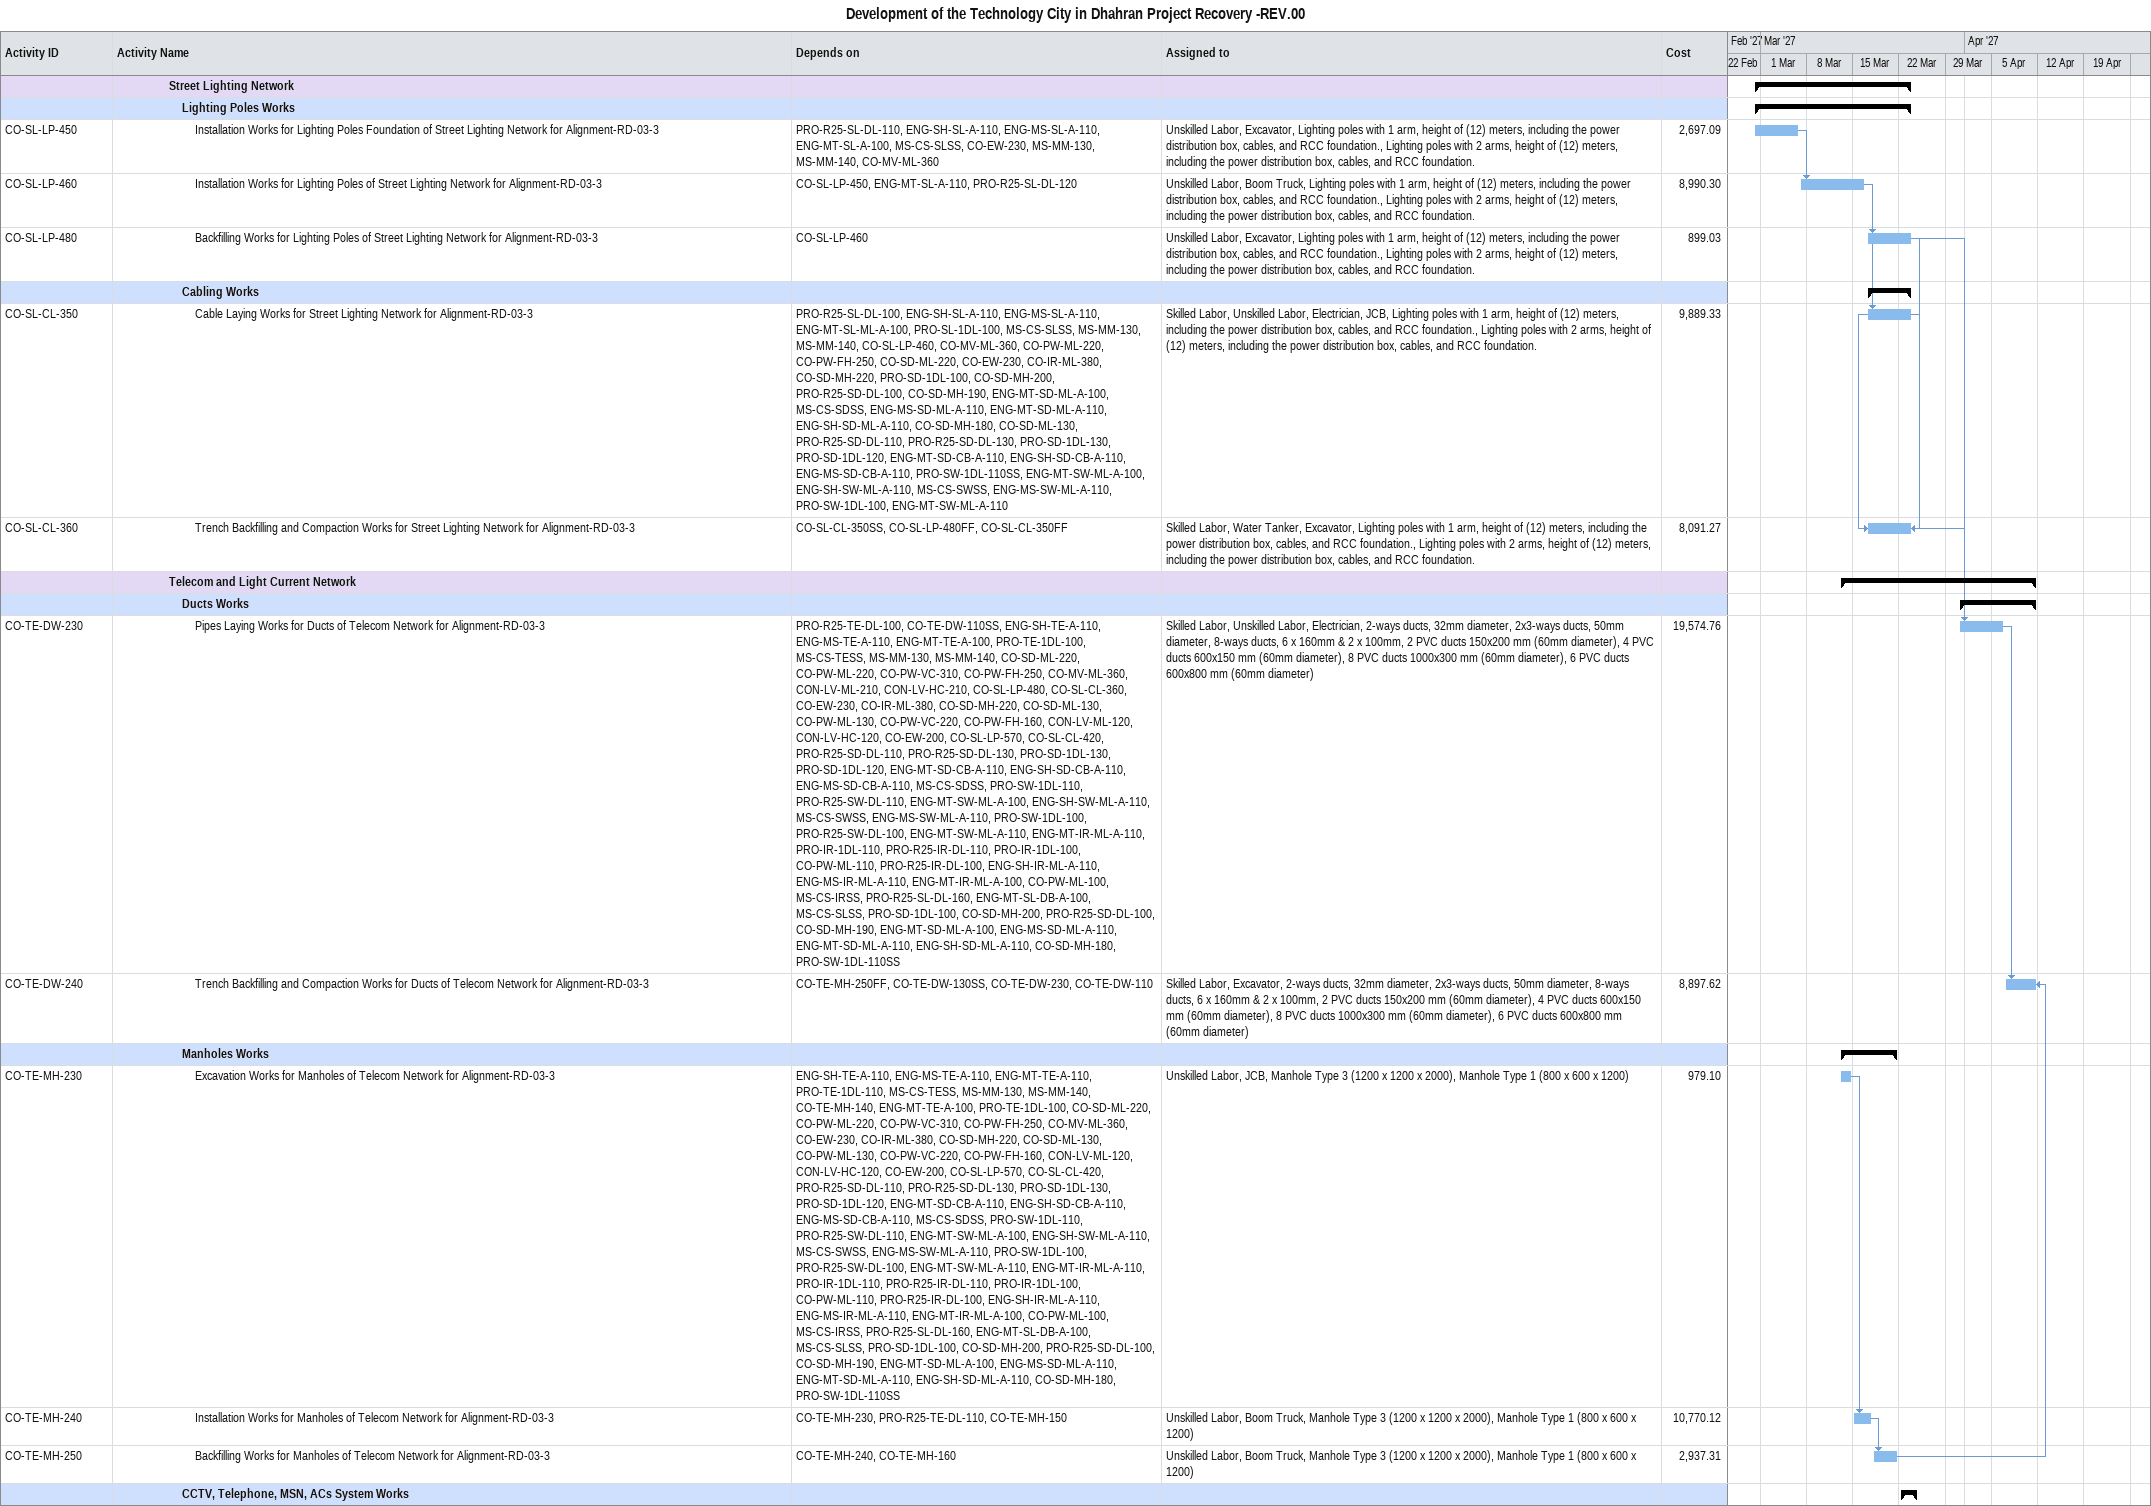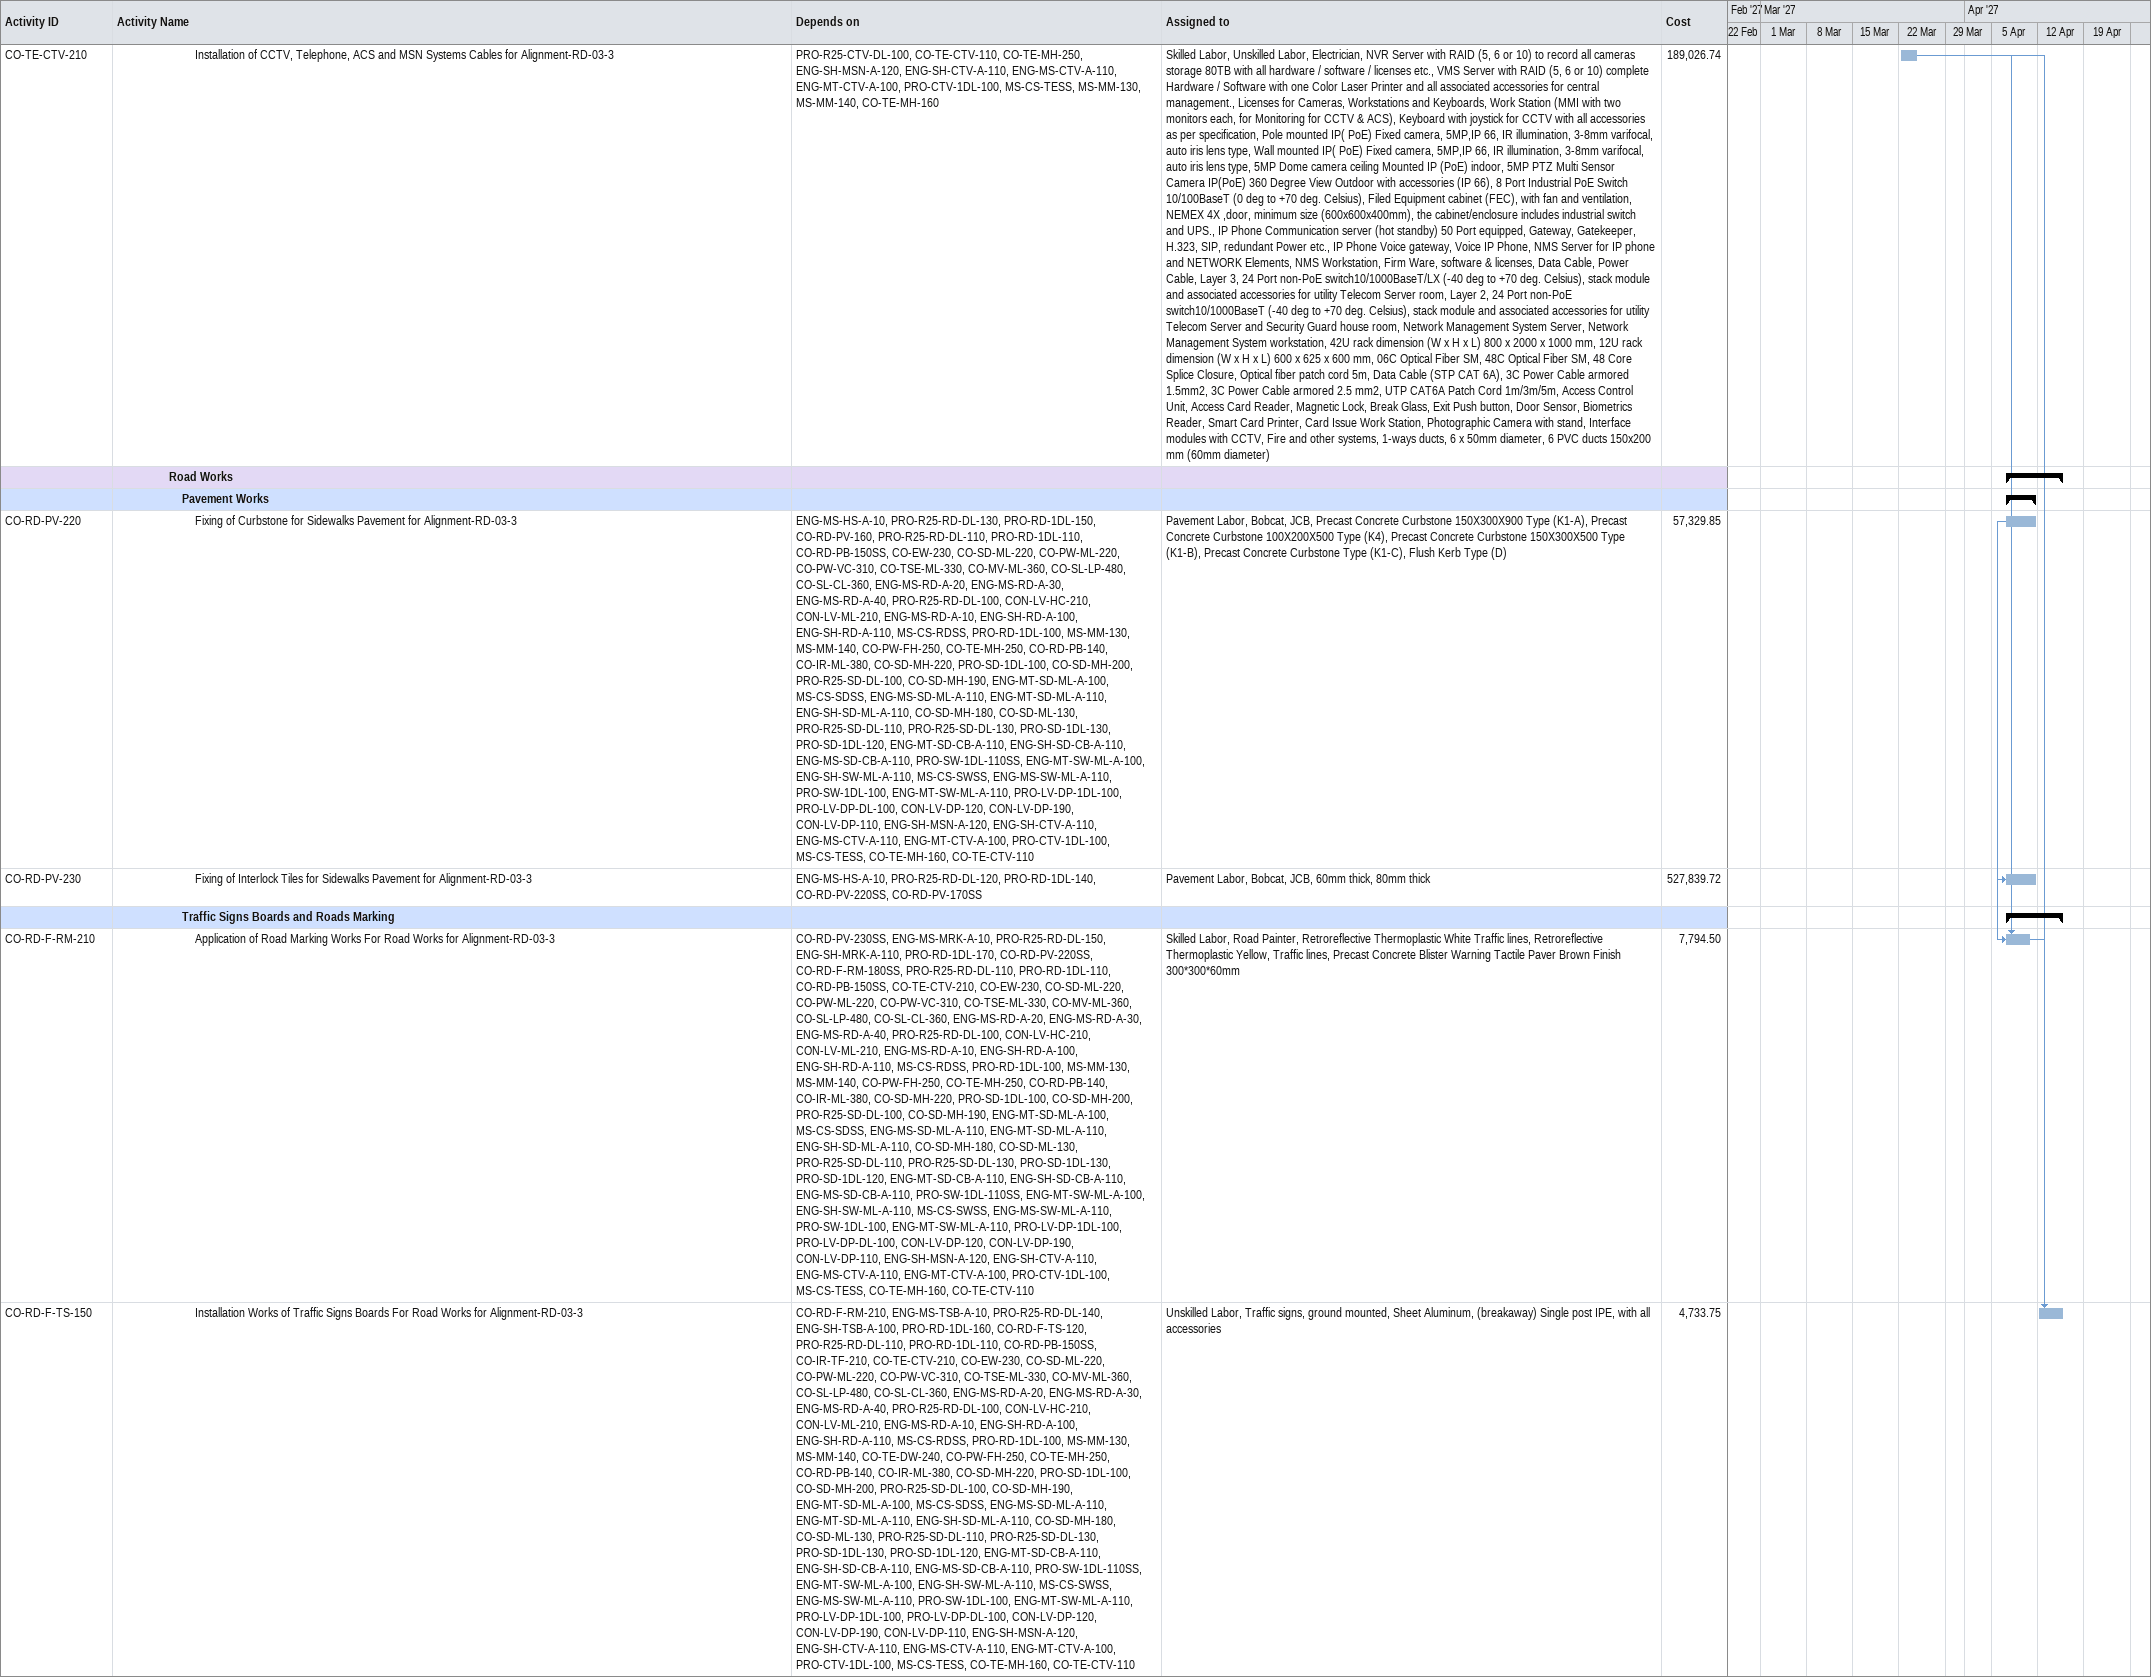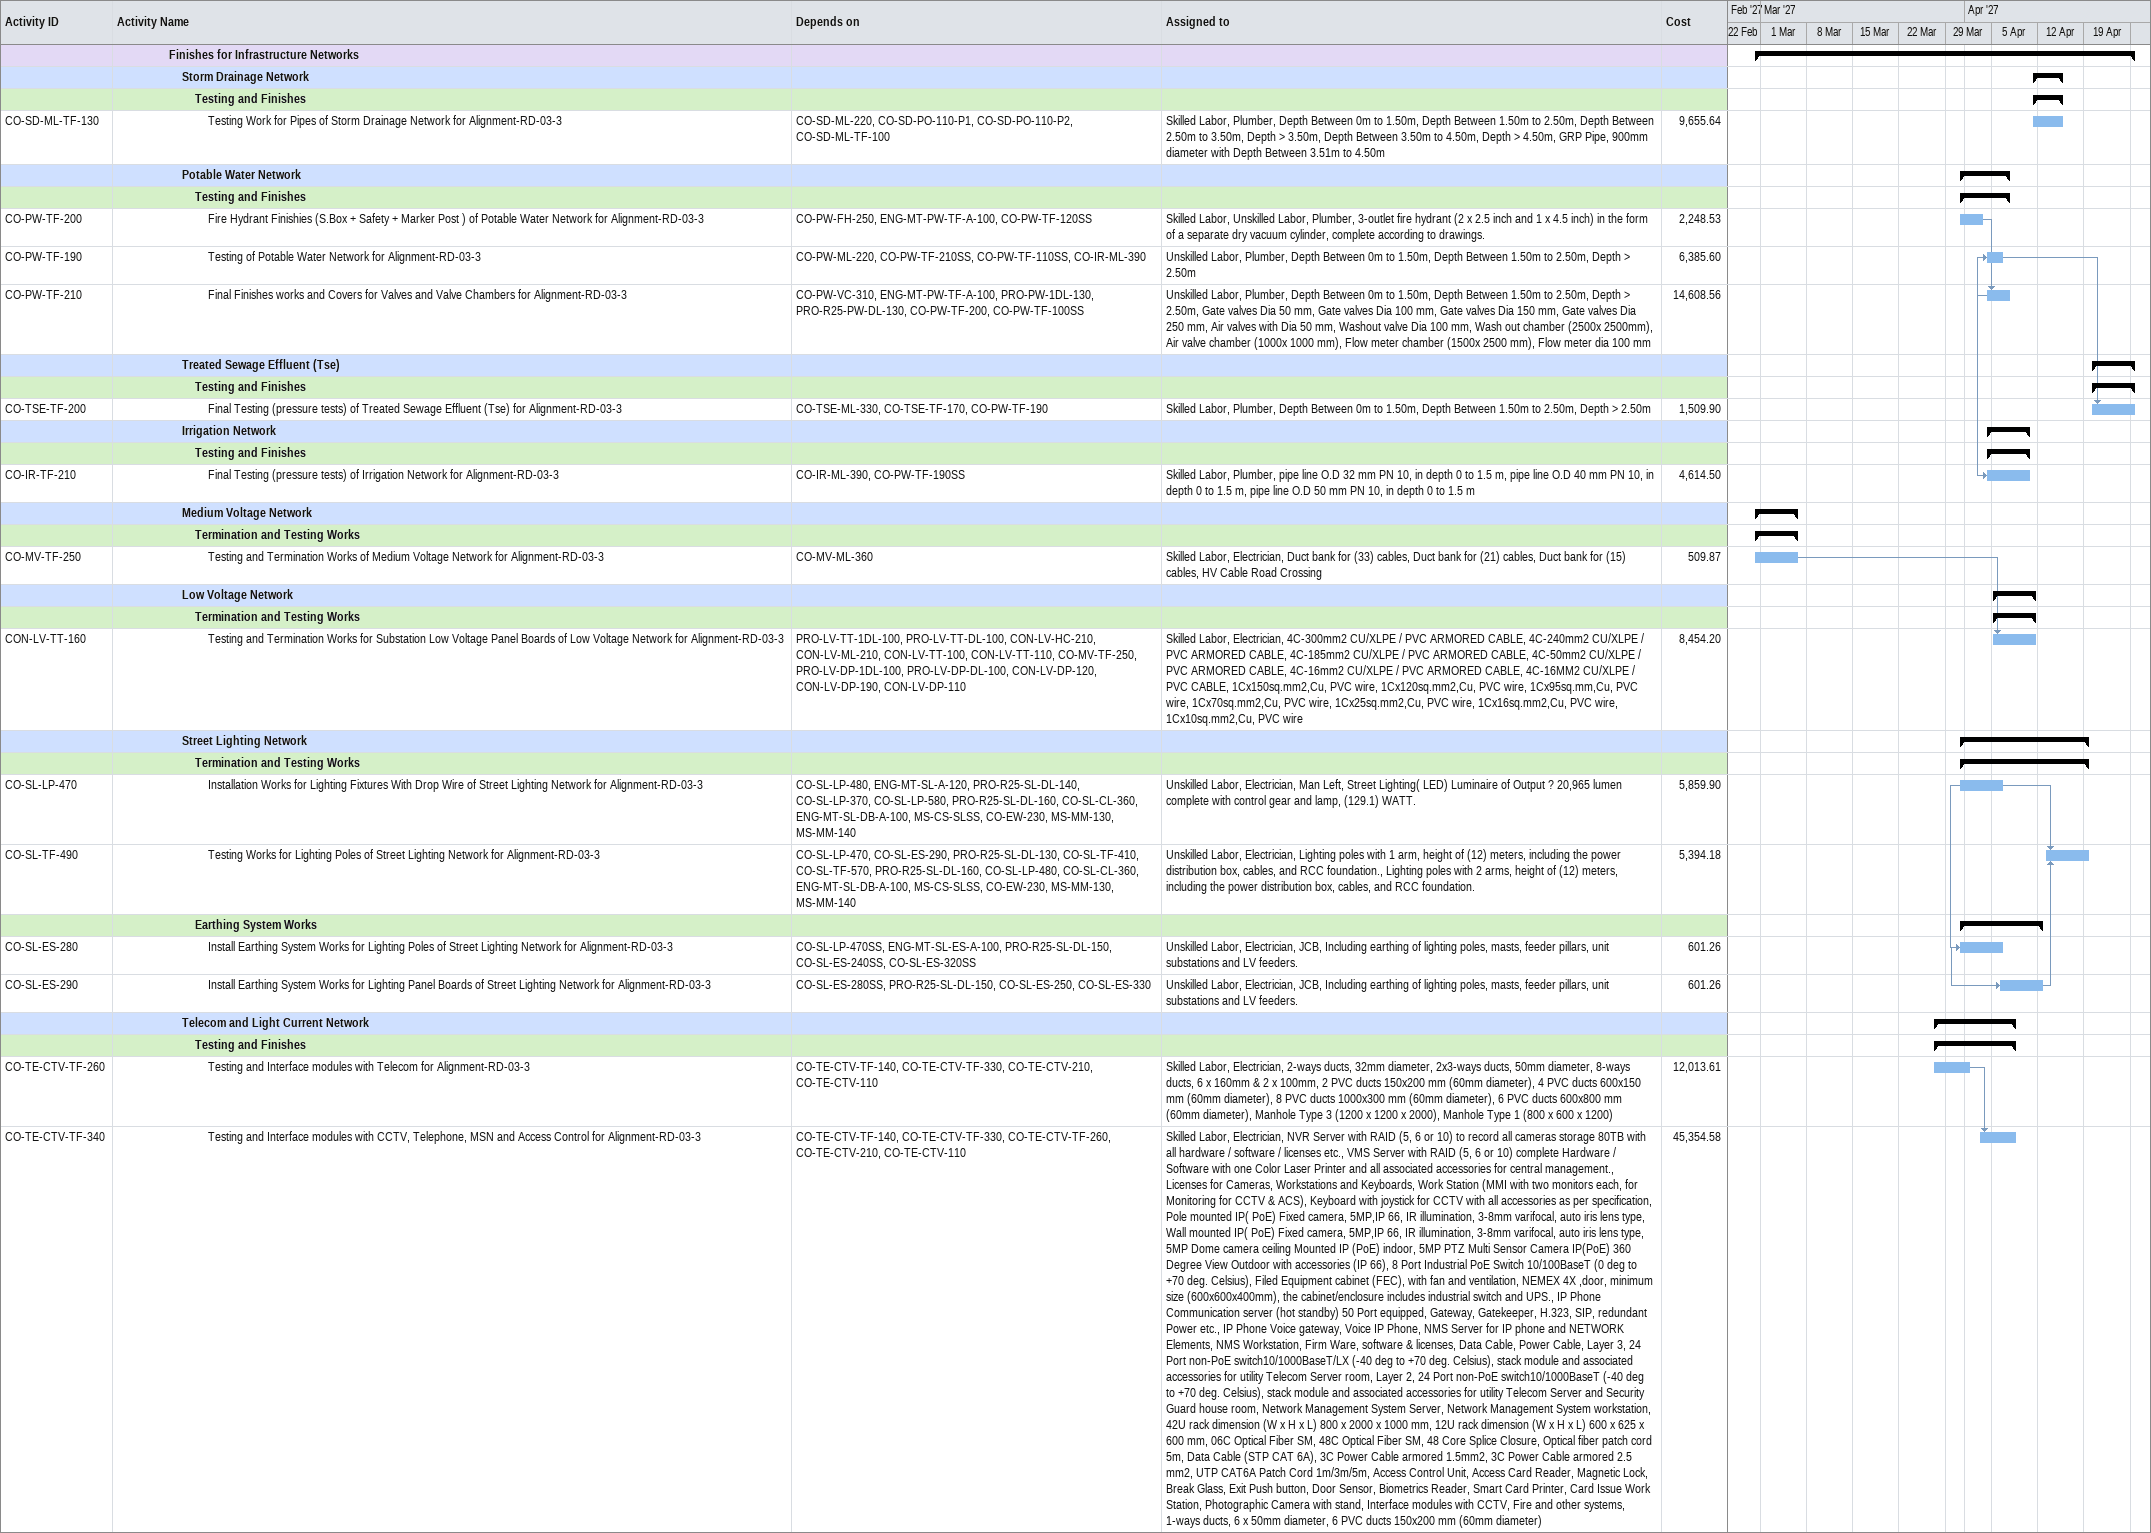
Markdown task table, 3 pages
Development of the Technology City in Dhahran Project Recovery -REV.00

| ID | Level | Task | Start | Finish | Predecessors | Resources | Cost |
|---|---|---|---|---|---|---|---|
|  | 5 | **Street Lighting Network** | 2027-02-28 | 2027-03-23 |  |  |  |
|  | 6 | **Lighting Poles Works** | 2027-02-28 | 2027-03-23 |  |  |  |
| CO-SL-LP-450 | 7 | Installation Works for Lighting Poles Foundation of Street Lighting Network for Alignment-RD-03-3 | 2027-02-28 | 2027-03-06 | PRO-R25-SL-DL-110, ENG-SH-SL-A-110, ENG-MS-SL-A-110, ENG-MT-SL-A-100, MS-CS-SLSS, CO-EW-230, MS-MM-130, MS-MM-140, CO-MV-ML-360 | Unskilled Labor, Excavator, Lighting poles with 1 arm, height of (12) meters, including the power distribution box, cables, and RCC foundation., Lighting poles with 2 arms, height of (12) meters, including the power distribution box, cables, and RCC foundation. | 2697.09 |
| CO-SL-LP-460 | 7 | Installation Works for Lighting Poles of Street Lighting Network for Alignment-RD-03-3 | 2027-03-07 | 2027-03-16 | CO-SL-LP-450, ENG-MT-SL-A-110, PRO-R25-SL-DL-120 | Unskilled Labor, Boom Truck, Lighting poles with 1 arm, height of (12) meters, including the power distribution box, cables, and RCC foundation., Lighting poles with 2 arms, height of (12) meters, including the power distribution box, cables, and RCC foundation. | 8990.30 |
| CO-SL-LP-480 | 7 | Backfilling Works for Lighting Poles of Street Lighting Network for Alignment-RD-03-3 | 2027-03-17 | 2027-03-23 | CO-SL-LP-460 | Unskilled Labor, Excavator, Lighting poles with 1 arm, height of (12) meters, including the power distribution box, cables, and RCC foundation., Lighting poles with 2 arms, height of (12) meters, including the power distribution box, cables, and RCC foundation. | 899.03 |
|  | 6 | **Cabling Works** | 2027-03-17 | 2027-03-23 |  |  |  |
| CO-SL-CL-350 | 7 | Cable Laying Works for Street Lighting Network for Alignment-RD-03-3 | 2027-03-17 | 2027-03-23 | PRO-R25-SL-DL-100, ENG-SH-SL-A-110, ENG-MS-SL-A-110, ENG-MT-SL-ML-A-100, PRO-SL-1DL-100, MS-CS-SLSS, MS-MM-130, MS-MM-140, CO-SL-LP-460, CO-MV-ML-360, CO-PW-ML-220, CO-PW-FH-250, CO-SD-ML-220, CO-EW-230, CO-IR-ML-380, CO-SD-MH-220, PRO-SD-1DL-100, CO-SD-MH-200, PRO-R25-SD-DL-100, CO-SD-MH-190, ENG-MT-SD-ML-A-100, MS-CS-SDSS, ENG-MS-SD-ML-A-110, ENG-MT-SD-ML-A-110, ENG-SH-SD-ML-A-110, CO-SD-MH-180, CO-SD-ML-130, PRO-R25-SD-DL-110, PRO-R25-SD-DL-130, PRO-SD-1DL-130, PRO-SD-1DL-120, ENG-MT-SD-CB-A-110, ENG-SH-SD-CB-A-110, ENG-MS-SD-CB-A-110, PRO-SW-1DL-110SS, ENG-MT-SW-ML-A-100, ENG-SH-SW-ML-A-110, MS-CS-SWSS, ENG-MS-SW-ML-A-110, PRO-SW-1DL-100, ENG-MT-SW-ML-A-110 | Skilled Labor, Unskilled Labor, Electrician, JCB, Lighting poles with 1 arm, height of (12) meters, including the power distribution box, cables, and RCC foundation., Lighting poles with 2 arms, height of (12) meters, including the power distribution box, cables, and RCC foundation. | 9889.33 |
| CO-SL-CL-360 | 7 | Trench Backfilling and Compaction Works for Street Lighting Network for Alignment-RD-03-3 | 2027-03-17 | 2027-03-23 | CO-SL-CL-350SS, CO-SL-LP-480FF, CO-SL-CL-350FF | Skilled Labor, Water Tanker, Excavator, Lighting poles with 1 arm, height of (12) meters, including the power distribution box, cables, and RCC foundation., Lighting poles with 2 arms, height of (12) meters, including the power distribution box, cables, and RCC foundation. | 8091.27 |
|  | 5 | **Telecom and Light Current Network** | 2027-03-13 | 2027-04-11 |  |  |  |
|  | 6 | **Ducts Works** | 2027-03-31 | 2027-04-11 |  |  |  |
| CO-TE-DW-230 | 7 | Pipes Laying Works for Ducts of Telecom Network for Alignment-RD-03-3 | 2027-03-31 | 2027-04-06 | PRO-R25-TE-DL-100, CO-TE-DW-110SS, ENG-SH-TE-A-110, ENG-MS-TE-A-110, ENG-MT-TE-A-100, PRO-TE-1DL-100, MS-CS-TESS, MS-MM-130, MS-MM-140, CO-SD-ML-220, CO-PW-ML-220, CO-PW-VC-310, CO-PW-FH-250, CO-MV-ML-360, CON-LV-ML-210, CON-LV-HC-210, CO-SL-LP-480, CO-SL-CL-360, CO-EW-230, CO-IR-ML-380, CO-SD-MH-220, CO-SD-ML-130, CO-PW-ML-130, CO-PW-VC-220, CO-PW-FH-160, CON-LV-ML-120, CON-LV-HC-120, CO-EW-200, CO-SL-LP-570, CO-SL-CL-420, PRO-R25-SD-DL-110, PRO-R25-SD-DL-130, PRO-SD-1DL-130, PRO-SD-1DL-120, ENG-MT-SD-CB-A-110, ENG-SH-SD-CB-A-110, ENG-MS-SD-CB-A-110, MS-CS-SDSS, PRO-SW-1DL-110, PRO-R25-SW-DL-110, ENG-MT-SW-ML-A-100, ENG-SH-SW-ML-A-110, MS-CS-SWSS, ENG-MS-SW-ML-A-110, PRO-SW-1DL-100, PRO-R25-SW-DL-100, ENG-MT-SW-ML-A-110, ENG-MT-IR-ML-A-110, PRO-IR-1DL-110, PRO-R25-IR-DL-110, PRO-IR-1DL-100, CO-PW-ML-110, PRO-R25-IR-DL-100, ENG-SH-IR-ML-A-110, ENG-MS-IR-ML-A-110, ENG-MT-IR-ML-A-100, CO-PW-ML-100, MS-CS-IRSS, PRO-R25-SL-DL-160, ENG-MT-SL-DB-A-100, MS-CS-SLSS, PRO-SD-1DL-100, CO-SD-MH-200, PRO-R25-SD-DL-100, CO-SD-MH-190, ENG-MT-SD-ML-A-100, ENG-MS-SD-ML-A-110, ENG-MT-SD-ML-A-110, ENG-SH-SD-ML-A-110, CO-SD-MH-180, PRO-SW-1DL-110SS | Skilled Labor, Unskilled Labor, Electrician, 2-ways ducts, 32mm diameter, 2x3-ways ducts, 50mm diameter, 8-ways ducts, 6 x 160mm & 2 x 100mm, 2 PVC ducts 150x200 mm (60mm diameter), 4 PVC ducts 600x150 mm (60mm diameter), 8 PVC ducts 1000x300 mm (60mm diameter), 6 PVC ducts 600x800 mm (60mm diameter) | 19574.76 |
| CO-TE-DW-240 | 7 | Trench Backfilling and Compaction Works for Ducts of Telecom Network for Alignment-RD-03-3 | 2027-04-07 | 2027-04-11 | CO-TE-MH-250FF, CO-TE-DW-130SS, CO-TE-DW-230, CO-TE-DW-110 | Skilled Labor, Excavator, 2-ways ducts, 32mm diameter, 2x3-ways ducts, 50mm diameter, 8-ways ducts, 6 x 160mm & 2 x 100mm, 2 PVC ducts 150x200 mm (60mm diameter), 4 PVC ducts 600x150 mm (60mm diameter), 8 PVC ducts 1000x300 mm (60mm diameter), 6 PVC ducts 600x800 mm (60mm diameter) | 8897.62 |
|  | 6 | **Manholes Works** | 2027-03-13 | 2027-03-21 |  |  |  |
| CO-TE-MH-230 | 7 | Excavation Works for Manholes of Telecom Network for Alignment-RD-03-3 | 2027-03-13 | 2027-03-14 | ENG-SH-TE-A-110, ENG-MS-TE-A-110, ENG-MT-TE-A-110, PRO-TE-1DL-110, MS-CS-TESS, MS-MM-130, MS-MM-140, CO-TE-MH-140, ENG-MT-TE-A-100, PRO-TE-1DL-100, CO-SD-ML-220, CO-PW-ML-220, CO-PW-VC-310, CO-PW-FH-250, CO-MV-ML-360, CO-EW-230, CO-IR-ML-380, CO-SD-MH-220, CO-SD-ML-130, CO-PW-ML-130, CO-PW-VC-220, CO-PW-FH-160, CON-LV-ML-120, CON-LV-HC-120, CO-EW-200, CO-SL-LP-570, CO-SL-CL-420, PRO-R25-SD-DL-110, PRO-R25-SD-DL-130, PRO-SD-1DL-130, PRO-SD-1DL-120, ENG-MT-SD-CB-A-110, ENG-SH-SD-CB-A-110, ENG-MS-SD-CB-A-110, MS-CS-SDSS, PRO-SW-1DL-110, PRO-R25-SW-DL-110, ENG-MT-SW-ML-A-100, ENG-SH-SW-ML-A-110, MS-CS-SWSS, ENG-MS-SW-ML-A-110, PRO-SW-1DL-100, PRO-R25-SW-DL-100, ENG-MT-SW-ML-A-110, ENG-MT-IR-ML-A-110, PRO-IR-1DL-110, PRO-R25-IR-DL-110, PRO-IR-1DL-100, CO-PW-ML-110, PRO-R25-IR-DL-100, ENG-SH-IR-ML-A-110, ENG-MS-IR-ML-A-110, ENG-MT-IR-ML-A-100, CO-PW-ML-100, MS-CS-IRSS, PRO-R25-SL-DL-160, ENG-MT-SL-DB-A-100, MS-CS-SLSS, PRO-SD-1DL-100, CO-SD-MH-200, PRO-R25-SD-DL-100, CO-SD-MH-190, ENG-MT-SD-ML-A-100, ENG-MS-SD-ML-A-110, ENG-MT-SD-ML-A-110, ENG-SH-SD-ML-A-110, CO-SD-MH-180, PRO-SW-1DL-110SS | Unskilled Labor, JCB, Manhole Type 3 (1200 x 1200 x 2000), Manhole Type 1 (800 x 600 x 1200) | 979.10 |
| CO-TE-MH-240 | 7 | Installation Works for Manholes of Telecom Network for Alignment-RD-03-3 | 2027-03-15 | 2027-03-17 | CO-TE-MH-230, PRO-R25-TE-DL-110, CO-TE-MH-150 | Unskilled Labor, Boom Truck, Manhole Type 3 (1200 x 1200 x 2000), Manhole Type 1 (800 x 600 x 1200) | 10770.12 |
| CO-TE-MH-250 | 7 | Backfilling Works for Manholes of Telecom Network for Alignment-RD-03-3 | 2027-03-18 | 2027-03-21 | CO-TE-MH-240, CO-TE-MH-160 | Unskilled Labor, Boom Truck, Manhole Type 3 (1200 x 1200 x 2000), Manhole Type 1 (800 x 600 x 1200) | 2937.31 |
|  | 6 | **CCTV, Telephone, MSN, ACs System Works** | 2027-03-22 | 2027-03-24 |  |  |  |
| CO-TE-CTV-210 | 7 | Installation of CCTV, Telephone, ACS and MSN Systems Cables for Alignment-RD-03-3 | 2027-03-22 | 2027-03-24 | PRO-R25-CTV-DL-100, CO-TE-CTV-110, CO-TE-MH-250, ENG-SH-MSN-A-120, ENG-SH-CTV-A-110, ENG-MS-CTV-A-110, ENG-MT-CTV-A-100, PRO-CTV-1DL-100, MS-CS-TESS, MS-MM-130, MS-MM-140, CO-TE-MH-160 | Skilled Labor, Unskilled Labor, Electrician, NVR Server with RAID (5, 6 or 10) to record all cameras storage 80TB with all hardware / software / licenses etc., VMS Server with RAID (5, 6 or 10) complete Hardware / Software with one Color Laser Printer and all associated accessories for central management., Licenses for Cameras, Workstations and Keyboards, Work Station (MMI with two monitors each, for Monitoring for CCTV & ACS), Keyboard with joystick for CCTV with all accessories as per specification, Pole mounted IP( PoE) Fixed camera, 5MP,IP 66, IR illumination, 3-8mm varifocal, auto iris lens type, Wall mounted IP( PoE) Fixed camera, 5MP,IP 66, IR illumination, 3-8mm varifocal, auto iris lens type, 5MP Dome camera ceiling Mounted IP (PoE) indoor, 5MP PTZ Multi Sensor Camera IP(PoE) 360 Degree View Outdoor with accessories (IP 66), 8 Port Industrial PoE Switch 10/100BaseT (0 deg to +70 deg. Celsius), Filed Equipment cabinet (FEC), with fan and ventilation, NEMEX 4X ,door, minimum size (600x600x400mm), the cabinet/enclosure includes industrial switch and UPS., IP Phone Communication server (hot standby) 50 Port equipped, Gateway, Gatekeeper, H.323, SIP, redundant Power etc., IP Phone Voice gateway, Voice IP Phone, NMS Server for IP phone and NETWORK Elements, NMS Workstation, Firm Ware, software & licenses, Data Cable, Power Cable, Layer 3, 24 Port non-PoE switch10/1000BaseT/LX (-40 deg to +70 deg. Celsius), stack module and associated accessories for utility Telecom Server room, Layer 2, 24 Port non-PoE switch10/1000BaseT (-40 deg to +70 deg. Celsius), stack module and associated accessories for utility Telecom Server and Security Guard house room, Network Management System Server, Network Management System workstation, 42U rack dimension (W x H x L) 800 x 2000 x 1000 mm, 12U rack dimension (W x H x L) 600 x 625 x 600 mm, 06C Optical Fiber SM, 48C Optical Fiber SM, 48 Core Splice Closure, Optical fiber patch cord 5m, Data Cable (STP CAT 6A), 3C Power Cable armored 1.5mm2, 3C Power Cable armored 2.5 mm2, UTP CAT6A Patch Cord 1m/3m/5m, Access Control Unit, Access Card Reader, Magnetic Lock, Break Glass, Exit Push button, Door Sensor, Biometrics Reader, Smart Card Printer, Card Issue Work Station, Photographic Camera with stand, Interface modules with CCTV, Fire and other systems, 1-ways ducts, 6 x 50mm diameter, 6 PVC ducts 150x200 mm (60mm diameter) | 189026.74 |
|  | 5 | **Road Works** | 2027-04-07 | 2027-04-15 |  |  |  |
|  | 6 | **Pavement Works** | 2027-04-07 | 2027-04-11 |  |  |  |
| CO-RD-PV-220 | 7 | Fixing of Curbstone for Sidewalks Pavement for Alignment-RD-03-3 | 2027-04-07 | 2027-04-11 | ENG-MS-HS-A-10, PRO-R25-RD-DL-130, PRO-RD-1DL-150, CO-RD-PV-160, PRO-R25-RD-DL-110, PRO-RD-1DL-110, CO-RD-PB-150SS, CO-EW-230, CO-SD-ML-220, CO-PW-ML-220, CO-PW-VC-310, CO-TSE-ML-330, CO-MV-ML-360, CO-SL-LP-480, CO-SL-CL-360, ENG-MS-RD-A-20, ENG-MS-RD-A-30, ENG-MS-RD-A-40, PRO-R25-RD-DL-100, CON-LV-HC-210, CON-LV-ML-210, ENG-MS-RD-A-10, ENG-SH-RD-A-100, ENG-SH-RD-A-110, MS-CS-RDSS, PRO-RD-1DL-100, MS-MM-130, MS-MM-140, CO-PW-FH-250, CO-TE-MH-250, CO-RD-PB-140, CO-IR-ML-380, CO-SD-MH-220, PRO-SD-1DL-100, CO-SD-MH-200, PRO-R25-SD-DL-100, CO-SD-MH-190, ENG-MT-SD-ML-A-100, MS-CS-SDSS, ENG-MS-SD-ML-A-110, ENG-MT-SD-ML-A-110, ENG-SH-SD-ML-A-110, CO-SD-MH-180, CO-SD-ML-130, PRO-R25-SD-DL-110, PRO-R25-SD-DL-130, PRO-SD-1DL-130, PRO-SD-1DL-120, ENG-MT-SD-CB-A-110, ENG-SH-SD-CB-A-110, ENG-MS-SD-CB-A-110, PRO-SW-1DL-110SS, ENG-MT-SW-ML-A-100, ENG-SH-SW-ML-A-110, MS-CS-SWSS, ENG-MS-SW-ML-A-110, PRO-SW-1DL-100, ENG-MT-SW-ML-A-110, PRO-LV-DP-1DL-100, PRO-LV-DP-DL-100, CON-LV-DP-120, CON-LV-DP-190, CON-LV-DP-110, ENG-SH-MSN-A-120, ENG-SH-CTV-A-110, ENG-MS-CTV-A-110, ENG-MT-CTV-A-100, PRO-CTV-1DL-100, MS-CS-TESS, CO-TE-MH-160, CO-TE-CTV-110 | Pavement Labor, Bobcat, JCB, Precast Concrete Curbstone 150X300X900 Type (K1-A), Precast Concrete Curbstone 100X200X500 Type (K4), Precast Concrete Curbstone 150X300X500 Type (K1-B), Precast Concrete Curbstone Type (K1-C), Flush Kerb Type (D) | 57329.85 |
| CO-RD-PV-230 | 7 | Fixing of Interlock Tiles for Sidewalks Pavement for Alignment-RD-03-3 | 2027-04-07 | 2027-04-11 | ENG-MS-HS-A-10, PRO-R25-RD-DL-120, PRO-RD-1DL-140, CO-RD-PV-220SS, CO-RD-PV-170SS | Pavement Labor, Bobcat, JCB, 60mm thick, 80mm thick | 527839.72 |
|  | 6 | **Traffic Signs Boards and Roads Marking** | 2027-04-07 | 2027-04-15 |  |  |  |
| CO-RD-F-RM-210 | 7 | Application of Road Marking Works For Road Works for Alignment-RD-03-3 | 2027-04-07 | 2027-04-10 | CO-RD-PV-230SS, ENG-MS-MRK-A-10, PRO-R25-RD-DL-150, ENG-SH-MRK-A-110, PRO-RD-1DL-170, CO-RD-PV-220SS, CO-RD-F-RM-180SS, PRO-R25-RD-DL-110, PRO-RD-1DL-110, CO-RD-PB-150SS, CO-TE-CTV-210, CO-EW-230, CO-SD-ML-220, CO-PW-ML-220, CO-PW-VC-310, CO-TSE-ML-330, CO-MV-ML-360, CO-SL-LP-480, CO-SL-CL-360, ENG-MS-RD-A-20, ENG-MS-RD-A-30, ENG-MS-RD-A-40, PRO-R25-RD-DL-100, CON-LV-HC-210, CON-LV-ML-210, ENG-MS-RD-A-10, ENG-SH-RD-A-100, ENG-SH-RD-A-110, MS-CS-RDSS, PRO-RD-1DL-100, MS-MM-130, MS-MM-140, CO-PW-FH-250, CO-TE-MH-250, CO-RD-PB-140, CO-IR-ML-380, CO-SD-MH-220, PRO-SD-1DL-100, CO-SD-MH-200, PRO-R25-SD-DL-100, CO-SD-MH-190, ENG-MT-SD-ML-A-100, MS-CS-SDSS, ENG-MS-SD-ML-A-110, ENG-MT-SD-ML-A-110, ENG-SH-SD-ML-A-110, CO-SD-MH-180, CO-SD-ML-130, PRO-R25-SD-DL-110, PRO-R25-SD-DL-130, PRO-SD-1DL-130, PRO-SD-1DL-120, ENG-MT-SD-CB-A-110, ENG-SH-SD-CB-A-110, ENG-MS-SD-CB-A-110, PRO-SW-1DL-110SS, ENG-MT-SW-ML-A-100, ENG-SH-SW-ML-A-110, MS-CS-SWSS, ENG-MS-SW-ML-A-110, PRO-SW-1DL-100, ENG-MT-SW-ML-A-110, PRO-LV-DP-1DL-100, PRO-LV-DP-DL-100, CON-LV-DP-120, CON-LV-DP-190, CON-LV-DP-110, ENG-SH-MSN-A-120, ENG-SH-CTV-A-110, ENG-MS-CTV-A-110, ENG-MT-CTV-A-100, PRO-CTV-1DL-100, MS-CS-TESS, CO-TE-MH-160, CO-TE-CTV-110 | Skilled Labor, Road Painter, Retroreflective Thermoplastic White Traffic lines, Retroreflective Thermoplastic Yellow, Traffic lines, Precast Concrete Blister Warning Tactile Paver Brown Finish 300*300*60mm | 7794.50 |
| CO-RD-F-TS-150 | 7 | Installation Works of Traffic Signs Boards For Road Works for Alignment-RD-03-3 | 2027-04-12 | 2027-04-15 | CO-RD-F-RM-210, ENG-MS-TSB-A-10, PRO-R25-RD-DL-140, ENG-SH-TSB-A-100, PRO-RD-1DL-160, CO-RD-F-TS-120, PRO-R25-RD-DL-110, PRO-RD-1DL-110, CO-RD-PB-150SS, CO-IR-TF-210, CO-TE-CTV-210, CO-EW-230, CO-SD-ML-220, CO-PW-ML-220, CO-PW-VC-310, CO-TSE-ML-330, CO-MV-ML-360, CO-SL-LP-480, CO-SL-CL-360, ENG-MS-RD-A-20, ENG-MS-RD-A-30, ENG-MS-RD-A-40, PRO-R25-RD-DL-100, CON-LV-HC-210, CON-LV-ML-210, ENG-MS-RD-A-10, ENG-SH-RD-A-100, ENG-SH-RD-A-110, MS-CS-RDSS, PRO-RD-1DL-100, MS-MM-130, MS-MM-140, CO-TE-DW-240, CO-PW-FH-250, CO-TE-MH-250, CO-RD-PB-140, CO-IR-ML-380, CO-SD-MH-220, PRO-SD-1DL-100, CO-SD-MH-200, PRO-R25-SD-DL-100, CO-SD-MH-190, ENG-MT-SD-ML-A-100, MS-CS-SDSS, ENG-MS-SD-ML-A-110, ENG-MT-SD-ML-A-110, ENG-SH-SD-ML-A-110, CO-SD-MH-180, CO-SD-ML-130, PRO-R25-SD-DL-110, PRO-R25-SD-DL-130, PRO-SD-1DL-130, PRO-SD-1DL-120, ENG-MT-SD-CB-A-110, ENG-SH-SD-CB-A-110, ENG-MS-SD-CB-A-110, PRO-SW-1DL-110SS, ENG-MT-SW-ML-A-100, ENG-SH-SW-ML-A-110, MS-CS-SWSS, ENG-MS-SW-ML-A-110, PRO-SW-1DL-100, ENG-MT-SW-ML-A-110, PRO-LV-DP-1DL-100, PRO-LV-DP-DL-100, CON-LV-DP-120, CON-LV-DP-190, CON-LV-DP-110, ENG-SH-MSN-A-120, ENG-SH-CTV-A-110, ENG-MS-CTV-A-110, ENG-MT-CTV-A-100, PRO-CTV-1DL-100, MS-CS-TESS, CO-TE-MH-160, CO-TE-CTV-110 | Unskilled Labor, Traffic signs, ground mounted, Sheet Aluminum, (breakaway) Single post IPE, with all accessories | 4733.75 |
|  | 5 | **Finishes for Infrastructure Networks** | 2027-02-28 | 2027-04-26 |  |  |  |
|  | 6 | **Storm Drainage Network** | 2027-04-11 | 2027-04-15 |  |  |  |
|  | 7 | **Testing and Finishes** | 2027-04-11 | 2027-04-15 |  |  |  |
| CO-SD-ML-TF-130 | 8 | Testing Work for Pipes of Storm Drainage Network for Alignment-RD-03-3 | 2027-04-11 | 2027-04-15 | CO-SD-ML-220, CO-SD-PO-110-P1, CO-SD-PO-110-P2, CO-SD-ML-TF-100 | Skilled Labor, Plumber, Depth Between 0m to 1.50m, Depth Between 1.50m to 2.50m, Depth Between 2.50m to 3.50m, Depth > 3.50m, Depth Between 3.50m to 4.50m, Depth > 4.50m, GRP Pipe, 900mm diameter with Depth Between 3.51m to 4.50m | 9655.64 |
|  | 6 | **Potable Water Network** | 2027-03-31 | 2027-04-07 |  |  |  |
|  | 7 | **Testing and Finishes** | 2027-03-31 | 2027-04-07 |  |  |  |
| CO-PW-TF-200 | 8 | Fire Hydrant Finishies (S.Box + Safety + Marker Post ) of Potable Water Network for Alignment-RD-03-3 | 2027-03-31 | 2027-04-03 | CO-PW-FH-250, ENG-MT-PW-TF-A-100, CO-PW-TF-120SS | Skilled Labor, Unskilled Labor, Plumber, 3-outlet fire hydrant (2 x 2.5 inch and 1 x 4.5 inch) in the form of a separate dry vacuum cylinder, complete according to drawings. | 2248.53 |
| CO-PW-TF-190 | 8 | Testing of Potable Water Network for Alignment-RD-03-3 | 2027-04-04 | 2027-04-06 | CO-PW-ML-220, CO-PW-TF-210SS, CO-PW-TF-110SS, CO-IR-ML-390 | Unskilled Labor, Plumber, Depth Between 0m to 1.50m, Depth Between 1.50m to 2.50m, Depth > 2.50m | 6385.60 |
| CO-PW-TF-210 | 8 | Final Finishes works and Covers for Valves and Valve Chambers for Alignment-RD-03-3 | 2027-04-04 | 2027-04-07 | CO-PW-VC-310, ENG-MT-PW-TF-A-100, PRO-PW-1DL-130, PRO-R25-PW-DL-130, CO-PW-TF-200, CO-PW-TF-100SS | Unskilled Labor, Plumber, Depth Between 0m to 1.50m, Depth Between 1.50m to 2.50m, Depth > 2.50m, Gate valves Dia 50 mm, Gate valves Dia 100 mm, Gate valves Dia 150 mm, Gate valves Dia 250 mm, Air valves with Dia 50 mm, Washout valve Dia 100 mm, Wash out chamber (2500x 2500mm), Air valve chamber (1000x 1000 mm), Flow meter chamber (1500x 2500 mm), Flow meter dia 100 mm | 14608.56 |
|  | 6 | **Treated Sewage Effluent (Tse)** | 2027-04-20 | 2027-04-26 |  |  |  |
|  | 7 | **Testing and Finishes** | 2027-04-20 | 2027-04-26 |  |  |  |
| CO-TSE-TF-200 | 8 | Final Testing (pressure tests) of Treated Sewage Effluent (Tse) for Alignment-RD-03-3 | 2027-04-20 | 2027-04-26 | CO-TSE-ML-330, CO-TSE-TF-170, CO-PW-TF-190 | Skilled Labor, Plumber, Depth Between 0m to 1.50m, Depth Between 1.50m to 2.50m, Depth > 2.50m | 1509.90 |
|  | 6 | **Irrigation Network** | 2027-04-04 | 2027-04-10 |  |  |  |
|  | 7 | **Testing and Finishes** | 2027-04-04 | 2027-04-10 |  |  |  |
| CO-IR-TF-210 | 8 | Final Testing (pressure tests) of Irrigation Network for Alignment-RD-03-3 | 2027-04-04 | 2027-04-10 | CO-IR-ML-390, CO-PW-TF-190SS | Skilled Labor, Plumber, pipe line O.D 32 mm PN 10, in depth 0 to 1.5 m, pipe line O.D 40 mm PN 10, in depth 0 to 1.5 m, pipe line O.D 50 mm PN 10, in depth 0 to 1.5 m | 4614.50 |
|  | 6 | **Medium Voltage Network** | 2027-02-28 | 2027-03-06 |  |  |  |
|  | 7 | **Termination and Testing Works** | 2027-02-28 | 2027-03-06 |  |  |  |
| CO-MV-TF-250 | 8 | Testing and Termination Works of Medium Voltage Network for Alignment-RD-03-3 | 2027-02-28 | 2027-03-06 | CO-MV-ML-360 | Skilled Labor, Electrician, Duct bank for (33) cables, Duct bank for (21) cables, Duct bank for (15) cables, HV Cable Road Crossing | 509.87 |
|  | 6 | **Low Voltage Network** | 2027-04-05 | 2027-04-11 |  |  |  |
|  | 7 | **Termination and Testing Works** | 2027-04-05 | 2027-04-11 |  |  |  |
| CON-LV-TT-160 | 8 | Testing and Termination Works for Substation Low Voltage Panel Boards of Low Voltage Network for Alignment-RD-03-3 | 2027-04-05 | 2027-04-11 | PRO-LV-TT-1DL-100, PRO-LV-TT-DL-100, CON-LV-HC-210, CON-LV-ML-210, CON-LV-TT-100, CON-LV-TT-110, CO-MV-TF-250, PRO-LV-DP-1DL-100, PRO-LV-DP-DL-100, CON-LV-DP-120, CON-LV-DP-190, CON-LV-DP-110 | Skilled Labor, Electrician, 4C-300mm2 CU/XLPE / PVC ARMORED CABLE, 4C-240mm2 CU/XLPE / PVC ARMORED CABLE, 4C-185mm2 CU/XLPE / PVC ARMORED CABLE, 4C-50mm2 CU/XLPE / PVC ARMORED CABLE, 4C-16mm2 CU/XLPE / PVC ARMORED CABLE, 4C-16MM2 CU/XLPE / PVC CABLE, 1Cx150sq.mm2,Cu, PVC wire, 1Cx120sq.mm2,Cu, PVC wire, 1Cx95sq.mm,Cu, PVC wire, 1Cx70sq.mm2,Cu, PVC wire, 1Cx25sq.mm2,Cu, PVC wire, 1Cx16sq.mm2,Cu, PVC wire, 1Cx10sq.mm2,Cu, PVC wire | 8454.20 |
|  | 6 | **Street Lighting Network** | 2027-03-31 | 2027-04-19 |  |  |  |
|  | 7 | **Termination and Testing Works** | 2027-03-31 | 2027-04-19 |  |  |  |
| CO-SL-LP-470 | 8 | Installation Works for Lighting Fixtures With Drop Wire of Street Lighting Network for Alignment-RD-03-3 | 2027-03-31 | 2027-04-06 | CO-SL-LP-480, ENG-MT-SL-A-120, PRO-R25-SL-DL-140, CO-SL-LP-370, CO-SL-LP-580, PRO-R25-SL-DL-160, CO-SL-CL-360, ENG-MT-SL-DB-A-100, MS-CS-SLSS, CO-EW-230, MS-MM-130, MS-MM-140 | Unskilled Labor, Electrician, Man Left, Street Lighting( LED) Luminaire of Output ? 20,965 lumen complete with control gear and lamp, (129.1) WATT. | 5859.90 |
| CO-SL-TF-490 | 8 | Testing Works for Lighting Poles of Street Lighting Network for Alignment-RD-03-3 | 2027-04-13 | 2027-04-19 | CO-SL-LP-470, CO-SL-ES-290, PRO-R25-SL-DL-130, CO-SL-TF-410, CO-SL-TF-570, PRO-R25-SL-DL-160, CO-SL-LP-480, CO-SL-CL-360, ENG-MT-SL-DB-A-100, MS-CS-SLSS, CO-EW-230, MS-MM-130, MS-MM-140 | Unskilled Labor, Electrician, Lighting poles with 1 arm, height of (12) meters, including the power distribution box, cables, and RCC foundation., Lighting poles with 2 arms, height of (12) meters, including the power distribution box, cables, and RCC foundation. | 5394.18 |
|  | 7 | **Earthing System Works** | 2027-03-31 | 2027-04-12 |  |  |  |
| CO-SL-ES-280 | 8 | Install Earthing System Works for Lighting Poles of Street Lighting Network for Alignment-RD-03-3 | 2027-03-31 | 2027-04-06 | CO-SL-LP-470SS, ENG-MT-SL-ES-A-100, PRO-R25-SL-DL-150, CO-SL-ES-240SS, CO-SL-ES-320SS | Unskilled Labor, Electrician, JCB, Including earthing of lighting poles, masts, feeder pillars, unit substations and LV feeders. | 601.26 |
| CO-SL-ES-290 | 8 | Install Earthing System Works for Lighting Panel Boards of Street Lighting Network for Alignment-RD-03-3 | 2027-04-06 | 2027-04-12 | CO-SL-ES-280SS, PRO-R25-SL-DL-150, CO-SL-ES-250, CO-SL-ES-330 | Unskilled Labor, Electrician, JCB, Including earthing of lighting poles, masts, feeder pillars, unit substations and LV feeders. | 601.26 |
|  | 6 | **Telecom and Light Current Network** | 2027-03-27 | 2027-04-08 |  |  |  |
|  | 7 | **Testing and Finishes** | 2027-03-27 | 2027-04-08 |  |  |  |
| CO-TE-CTV-TF-260 | 8 | Testing and Interface modules with Telecom for Alignment-RD-03-3 | 2027-03-27 | 2027-04-01 | CO-TE-CTV-TF-140, CO-TE-CTV-TF-330, CO-TE-CTV-210, CO-TE-CTV-110 | Skilled Labor, Electrician, 2-ways ducts, 32mm diameter, 2x3-ways ducts, 50mm diameter, 8-ways ducts, 6 x 160mm & 2 x 100mm, 2 PVC ducts 150x200 mm (60mm diameter), 4 PVC ducts 600x150 mm (60mm diameter), 8 PVC ducts 1000x300 mm (60mm diameter), 6 PVC ducts 600x800 mm (60mm diameter), Manhole Type 3 (1200 x 1200 x 2000), Manhole Type 1 (800 x 600 x 1200) | 12013.61 |
| CO-TE-CTV-TF-340 | 8 | Testing and Interface modules with CCTV, Telephone, MSN and Access Control for Alignment-RD-03-3 | 2027-04-03 | 2027-04-08 | CO-TE-CTV-TF-140, CO-TE-CTV-TF-330, CO-TE-CTV-TF-260, CO-TE-CTV-210, CO-TE-CTV-110 | Skilled Labor, Electrician, NVR Server with RAID (5, 6 or 10) to record all cameras storage 80TB with all hardware / software / licenses etc., VMS Server with RAID (5, 6 or 10) complete Hardware / Software with one Color Laser Printer and all associated accessories for central management., Licenses for Cameras, Workstations and Keyboards, Work Station (MMI with two monitors each, for Monitoring for CCTV & ACS), Keyboard with joystick for CCTV with all accessories as per specification, Pole mounted IP( PoE) Fixed camera, 5MP,IP 66, IR illumination, 3-8mm varifocal, auto iris lens type, Wall mounted IP( PoE) Fixed camera, 5MP,IP 66, IR illumination, 3-8mm varifocal, auto iris lens type, 5MP Dome camera ceiling Mounted IP (PoE) indoor, 5MP PTZ Multi Sensor Camera IP(PoE) 360 Degree View Outdoor with accessories (IP 66), 8 Port Industrial PoE Switch 10/100BaseT (0 deg to +70 deg. Celsius), Filed Equipment cabinet (FEC), with fan and ventilation, NEMEX 4X ,door, minimum size (600x600x400mm), the cabinet/enclosure includes industrial switch and UPS., IP Phone Communication server (hot standby) 50 Port equipped, Gateway, Gatekeeper, H.323, SIP, redundant Power etc., IP Phone Voice gateway, Voice IP Phone, NMS Server for IP phone and NETWORK Elements, NMS Workstation, Firm Ware, software & licenses, Data Cable, Power Cable, Layer 3, 24 Port non-PoE switch10/1000BaseT/LX (-40 deg to +70 deg. Celsius), stack module and associated accessories for utility Telecom Server room, Layer 2, 24 Port non-PoE switch10/1000BaseT (-40 deg to +70 deg. Celsius), stack module and associated accessories for utility Telecom Server and Security Guard house room, Network Management System Server, Network Management System workstation, 42U rack dimension (W x H x L) 800 x 2000 x 1000 mm, 12U rack dimension (W x H x L) 600 x 625 x 600 mm, 06C Optical Fiber SM, 48C Optical Fiber SM, 48 Core Splice Closure, Optical fiber patch cord 5m, Data Cable (STP CAT 6A), 3C Power Cable armored 1.5mm2, 3C Power Cable armored 2.5 mm2, UTP CAT6A Patch Cord 1m/3m/5m, Access Control Unit, Access Card Reader, Magnetic Lock, Break Glass, Exit Push button, Door Sensor, Biometrics Reader, Smart Card Printer, Card Issue Work Station, Photographic Camera with stand, Interface modules with CCTV, Fire and other systems, 1-ways ducts, 6 x 50mm diameter, 6 PVC ducts 150x200 mm (60mm diameter) | 45354.58 |
